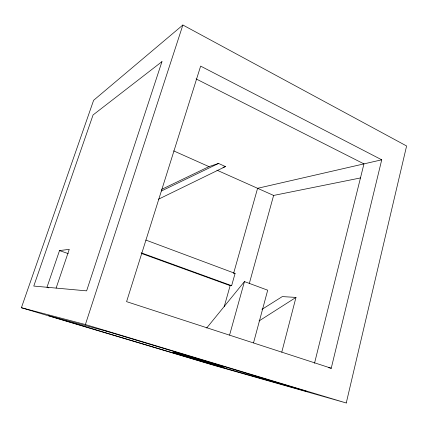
<?xml version="1.0" encoding="UTF-8"?>
<svg xmlns="http://www.w3.org/2000/svg" width="428" height="428" viewBox="0 0 428 428"><rect width="100%" height="100%" fill="white"/><g stroke="black" fill="none" stroke-linecap="round" stroke-linejoin="round"><path stroke-width="0.64" d="M346.257 402.983L406.6 145.98L182.874 25.017L93.609 100.318L21.4 307.727L216.226 365.999L346.257 402.983L85.391 324.547L21.4 307.727M331.24 368.246L381.728 159.804L200.641 66.11L126.581 301.649L331.24 368.246L328.715 367.705M314.516 363.276L363.955 163.887L196.067 78.896M281.779 352.148L295.973 297.417L282.287 296.593L261.957 309.38M253.531 342.828L267.703 290.195L244.441 281.587L206.681 328.019M249.31 283.529L273.615 195.441L360.601 177.92M229.59 335.065L244.441 281.587M141.256 253.371L230.146 285.631L231.628 285.69L235.09 273.406L145.878 240.076M224.213 306.657L230.146 285.631M233.592 273.406L257.597 188.299L381.728 159.804M85.391 324.547L182.874 25.017M56.122 288.092L69.261 249.326L59.519 250.599L46.973 287.263L48.883 287.873M259.063 320.952L295.973 297.417M158.472 199.229L225.454 166.567L218.542 163.442L208.971 166.626L161.618 189.395M161.377 191.006L218.542 163.442M223.025 167.332L225.454 166.567M234.089 273.406L235.09 273.406M59.519 250.599L68.245 253.611M141.165 252.82L231.628 285.69M173.661 150.881L208.971 166.626M216.948 170.178L273.615 195.441M161.966 61.632L86.627 290.863L33.775 286.065L93.069 114.955L161.966 61.632M106.171 331.133L48.525 315.682L208.195 363.452L307.486 391.615L106.171 331.133M189.898 356.829L173.442 352.239L224.288 367.144L189.898 356.829"/></g></svg>
